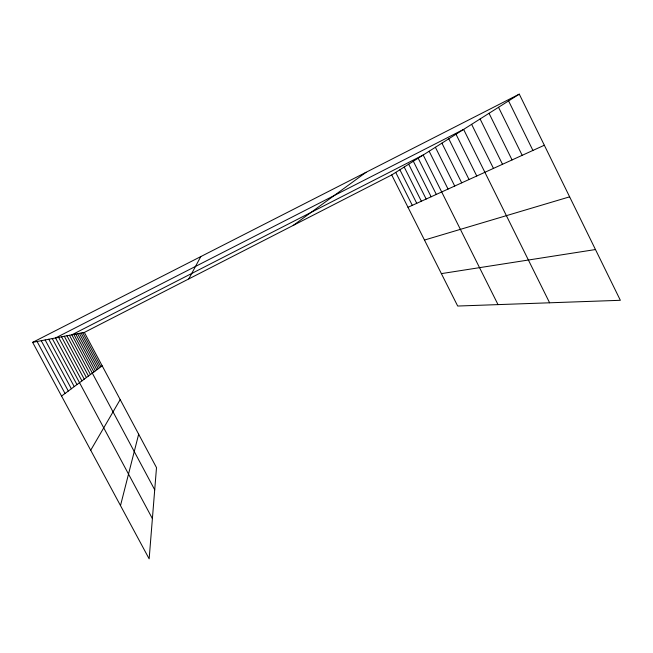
<?xml version="1.0" encoding="UTF-8"?>
<svg xmlns="http://www.w3.org/2000/svg" width="653" height="653" viewBox="0 0 653 653"><rect width="100%" height="100%" fill="white"/><g stroke="black" fill="none" stroke-linecap="round" stroke-linejoin="round"><path stroke-width="0.98" d="M120.495 505.602L138.665 434.204M188.766 278.929L200.798 256.588M90.71 450.252L120.193 399.587M61.553 396.069L102.162 365.802M293.23 225.407L366.072 172.286M391.718 174.947L519.274 94.146L620.35 300.298L457.688 306.037L391.718 174.947L84.351 332.426L32.65 342.352L149.153 558.854L156.5 467.63L84.351 332.426M32.65 342.352L519.274 94.146M408.003 207.303L544.333 145.244M424.483 240.051L569.62 196.831M441.379 273.623L595.463 249.544M58.623 337.364L81.943 380.87M152.394 518.613L55.538 337.96L463.614 129.408L549.606 302.788M52.273 338.581L76.956 384.593M48.82 339.25L74.238 386.617M45.147 339.952L71.357 388.764M41.245 340.703L68.296 391.041M37.09 341.503L65.031 393.473M82.768 332.728L100.913 366.733M81.119 333.046L99.623 367.704M79.405 333.373L98.277 368.7M77.625 333.716L96.873 369.745M75.772 334.075L95.42 370.831M73.846 334.442L93.901 371.965M154.712 489.815L71.838 334.826L423.201 155.006L498.019 304.616M69.455 335.283L90.449 374.536M66.949 335.764L88.482 375.997M64.32 336.271L86.416 377.54M61.545 336.801L84.237 379.164M404.207 167.037L421.365 201.222M399.889 169.772L416.745 203.32M395.734 172.408L412.296 205.344M418.173 158.189L436.31 194.414M413.333 161.258L431.135 196.773M408.68 164.205L426.156 199.043M441.926 143.146L461.704 182.856M435.388 147.284L454.717 186.04M429.152 151.235L448.048 189.076M456.006 134.224L476.763 176M448.791 138.795L469.042 179.518M480.094 118.968L502.492 164.287M471.629 124.331L493.456 168.409M498.525 107.288L522.18 155.332M489.04 113.296L512.058 159.936M508.581 100.921L532.921 150.443"/></g></svg>
